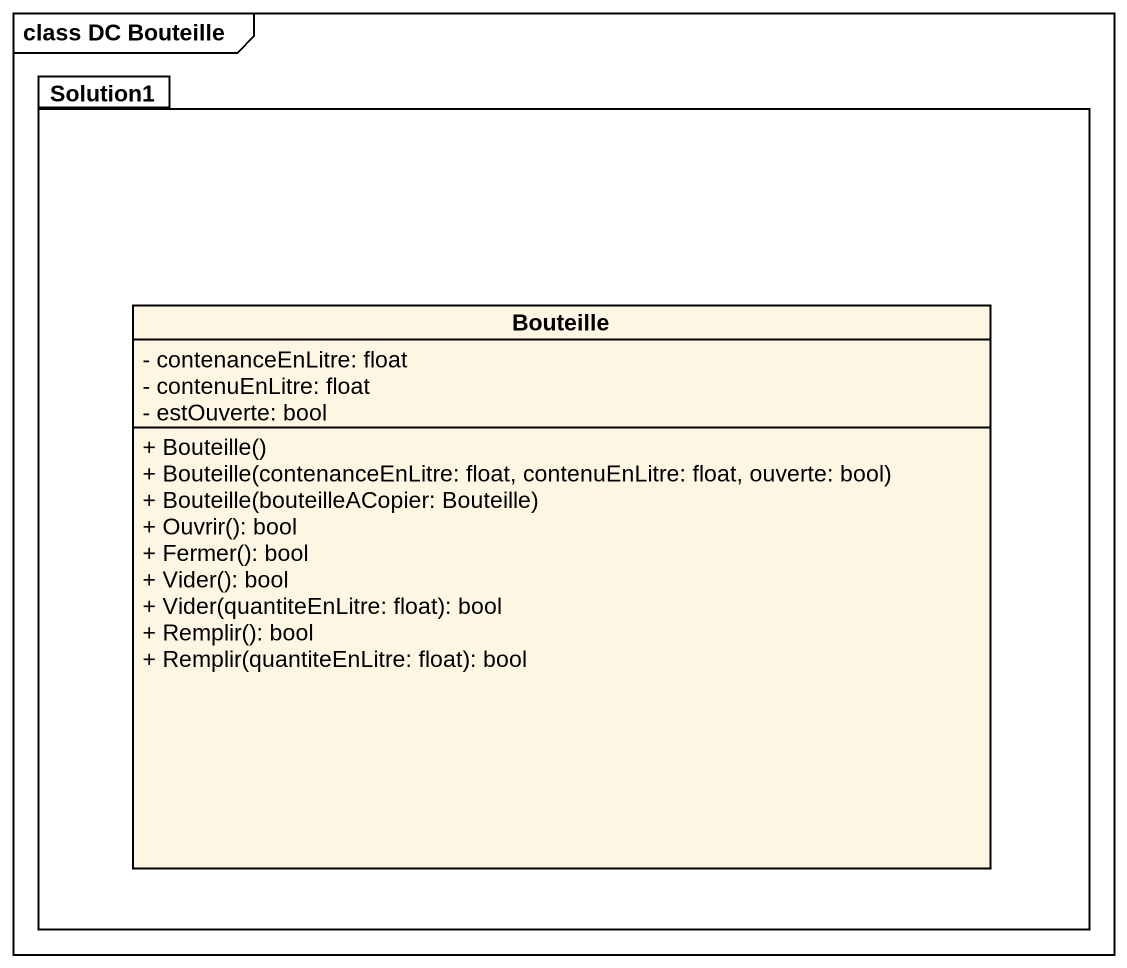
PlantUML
@startuml
mainframe class DC Bouteille
hide circle
hide empty members
skinparam classAttributeIconSize 0
package Solution1 {
  class Bouteille {
    - contenanceEnLitre: float
    - contenuEnLitre: float
    - estOuverte: bool
    + Bouteille()
    + Bouteille(contenanceEnLitre: float, contenuEnLitre: float, ouverte: bool)
    + Bouteille(bouteilleACopier: Bouteille)
    + Ouvrir(): bool
    + Fermer(): bool
    + Vider(): bool
    + Vider(quantiteEnLitre: float): bool
    + Remplir(): bool
    + Remplir(quantiteEnLitre: float): bool
  }
}
@enduml
